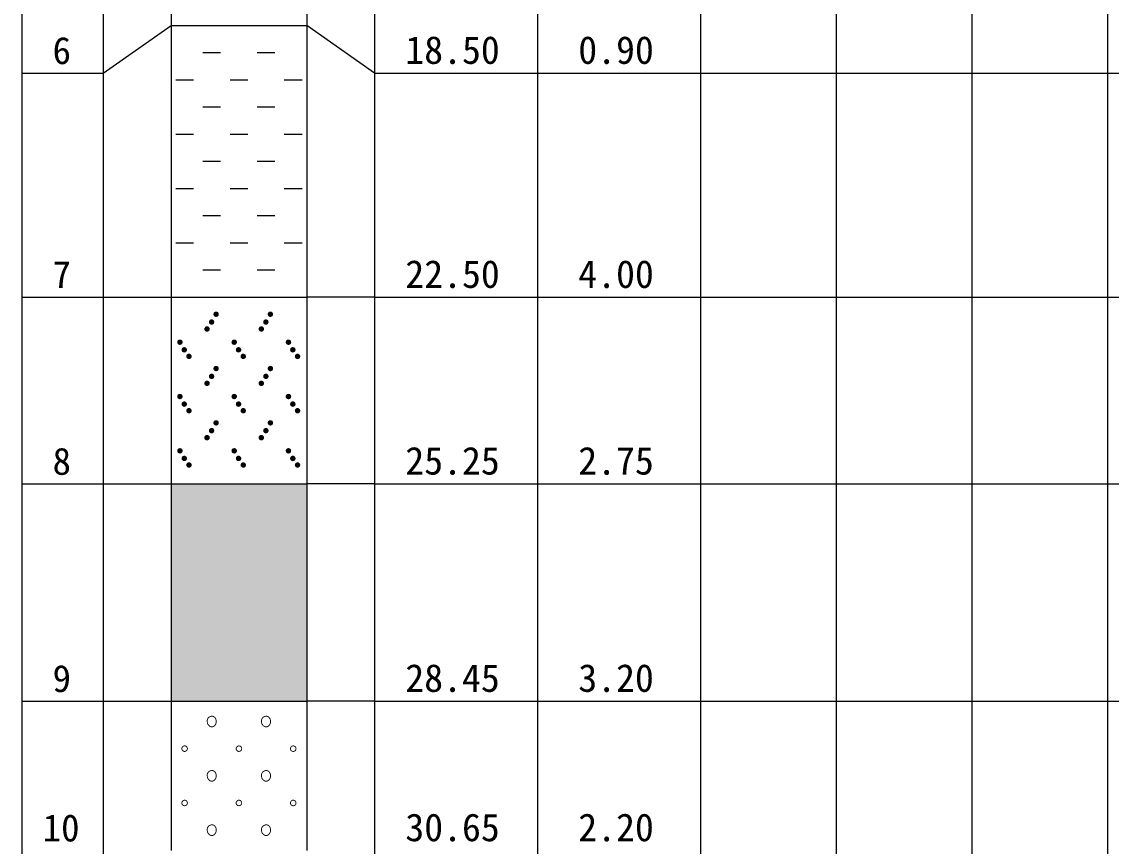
# Model space of a CAD drawing. Header units: inches. Extents: x -27 to 109, y -724 to 26.
# Drawn here: x 15.88 to 31.94, y -29.69 to -17.55 of the extents above; entities that cross this region are included whole.
import ezdxf

# ---------------------------------------------------------------- set-up
doc = ezdxf.new("R2010")
doc.units = ezdxf.units.IN
doc.header["$MEASUREMENT"] = 0
doc.layers.get('0').update_dxf_attribs({"lineweight": 0})
doc.styles.add('宋体', font='')
doc.styles.get('宋体').set_extended_font_data('宋体')

# ---------------------------------------------------------------- blocks, each defined once
blk = doc.blocks.new('lr_block_6')
at = {"color": 7, "const_width": 0.02}
for points in [[(18.548, -18.004), (18.815, -18.004)], [(19.348, -18.004), (19.615, -18.004)], [(18.415, -18.404), (18.148, -18.404)], [(19.215, -18.404), (18.948, -18.404)], [(20.015, -18.404), (19.748, -18.404)], [(18.548, -18.804), (18.815, -18.804)], [(19.348, -18.804), (19.615, -18.804)], [(18.415, -19.204), (18.148, -19.204)], [(19.215, -19.204), (18.948, -19.204)], [(20.015, -19.204), (19.748, -19.204)], [(18.548, -19.604), (18.815, -19.604)], [(19.348, -19.604), (19.615, -19.604)], [(18.415, -20.004), (18.148, -20.004)], [(19.215, -20.004), (18.948, -20.004)], [(20.015, -20.004), (19.748, -20.004)], [(18.548, -20.404), (18.815, -20.404)], [(19.348, -20.404), (19.615, -20.404)], [(18.415, -20.804), (18.148, -20.804)], [(19.215, -20.804), (18.948, -20.804)], [(20.015, -20.804), (19.748, -20.804)], [(18.548, -21.204), (18.815, -21.204)], [(19.348, -21.204), (19.615, -21.204)]]:
    blk.add_lwpolyline(points, dxfattribs=at)
blk = doc.blocks.new('lr_block_7')
at = {"true_color": 0x000000}
for points in [[(18.784, -21.865), (18.785, -21.855), (18.784, -21.844), (18.78, -21.835), (18.774, -21.826), (18.765, -21.82), (18.756, -21.816), (18.745, -21.815), (18.735, -21.816), (18.725, -21.82), (18.717, -21.826), (18.711, -21.835), (18.707, -21.844), (18.705, -21.855), (18.707, -21.865), (18.711, -21.875), (18.717, -21.883), (18.725, -21.889), (18.735, -21.893), (18.745, -21.895), (18.756, -21.893), (18.765, -21.889), (18.774, -21.883), (18.78, -21.875)], [(19.584, -21.865), (19.585, -21.855), (19.584, -21.844), (19.58, -21.835), (19.574, -21.826), (19.565, -21.82), (19.556, -21.816), (19.545, -21.815), (19.535, -21.816), (19.525, -21.82), (19.517, -21.826), (19.511, -21.835), (19.507, -21.844), (19.505, -21.855), (19.507, -21.865), (19.511, -21.875), (19.517, -21.883), (19.525, -21.889), (19.535, -21.893), (19.545, -21.895), (19.556, -21.893), (19.565, -21.889), (19.574, -21.883), (19.58, -21.875)], [(18.717, -21.98), (18.719, -21.97), (18.717, -21.959), (18.713, -21.95), (18.707, -21.941), (18.699, -21.935), (18.689, -21.931), (18.679, -21.93), (18.668, -21.931), (18.659, -21.935), (18.65, -21.941), (18.644, -21.95), (18.64, -21.959), (18.639, -21.97), (18.64, -21.98), (18.644, -21.99), (18.65, -21.998), (18.659, -22.004), (18.668, -22.008), (18.679, -22.01), (18.689, -22.008), (18.699, -22.004), (18.707, -21.998), (18.713, -21.99)], [(19.517, -21.98), (19.519, -21.97), (19.517, -21.959), (19.513, -21.95), (19.507, -21.941), (19.499, -21.935), (19.489, -21.931), (19.479, -21.93), (19.468, -21.931), (19.459, -21.935), (19.45, -21.941), (19.444, -21.95), (19.44, -21.959), (19.439, -21.97), (19.44, -21.98), (19.444, -21.99), (19.45, -21.998), (19.459, -22.004), (19.468, -22.008), (19.479, -22.01), (19.489, -22.008), (19.499, -22.004), (19.507, -21.998), (19.513, -21.99)], [(18.651, -22.083), (18.652, -22.073), (18.651, -22.062), (18.647, -22.053), (18.64, -22.044), (18.632, -22.038), (18.622, -22.034), (18.612, -22.033), (18.602, -22.034), (18.592, -22.038), (18.584, -22.044), (18.577, -22.053), (18.573, -22.062), (18.572, -22.073), (18.573, -22.083), (18.577, -22.093), (18.584, -22.101), (18.592, -22.107), (18.602, -22.111), (18.612, -22.113), (18.622, -22.111), (18.632, -22.107), (18.64, -22.101), (18.647, -22.093)], [(19.451, -22.083), (19.452, -22.073), (19.451, -22.062), (19.447, -22.053), (19.44, -22.044), (19.432, -22.038), (19.422, -22.034), (19.412, -22.033), (19.402, -22.034), (19.392, -22.038), (19.384, -22.044), (19.377, -22.053), (19.373, -22.062), (19.372, -22.073), (19.373, -22.083), (19.377, -22.093), (19.384, -22.101), (19.392, -22.107), (19.402, -22.111), (19.412, -22.113), (19.422, -22.111), (19.432, -22.107), (19.44, -22.101), (19.447, -22.093)], [(18.251, -22.277), (18.252, -22.267), (18.251, -22.256), (18.247, -22.247), (18.24, -22.238), (18.232, -22.232), (18.222, -22.228), (18.212, -22.227), (18.202, -22.228), (18.192, -22.232), (18.184, -22.238), (18.177, -22.247), (18.173, -22.256), (18.172, -22.267), (18.173, -22.277), (18.177, -22.287), (18.184, -22.295), (18.192, -22.301), (18.202, -22.305), (18.212, -22.307), (18.222, -22.305), (18.232, -22.301), (18.24, -22.295), (18.247, -22.287)], [(19.051, -22.277), (19.052, -22.267), (19.051, -22.256), (19.047, -22.247), (19.04, -22.238), (19.032, -22.232), (19.022, -22.228), (19.012, -22.227), (19.002, -22.228), (18.992, -22.232), (18.984, -22.238), (18.977, -22.247), (18.973, -22.256), (18.972, -22.267), (18.973, -22.277), (18.977, -22.287), (18.984, -22.295), (18.992, -22.301), (19.002, -22.305), (19.012, -22.307), (19.022, -22.305), (19.032, -22.301), (19.04, -22.295), (19.047, -22.287)], [(19.851, -22.277), (19.852, -22.267), (19.851, -22.256), (19.847, -22.247), (19.84, -22.238), (19.832, -22.232), (19.822, -22.228), (19.812, -22.227), (19.802, -22.228), (19.792, -22.232), (19.784, -22.238), (19.777, -22.247), (19.773, -22.256), (19.772, -22.267), (19.773, -22.277), (19.777, -22.287), (19.784, -22.295), (19.792, -22.301), (19.802, -22.305), (19.812, -22.307), (19.822, -22.305), (19.832, -22.301), (19.84, -22.295), (19.847, -22.287)], [(18.315, -22.389), (18.316, -22.379), (18.315, -22.368), (18.311, -22.359), (18.304, -22.35), (18.296, -22.344), (18.286, -22.34), (18.276, -22.339), (18.266, -22.34), (18.256, -22.344), (18.248, -22.35), (18.241, -22.359), (18.237, -22.368), (18.236, -22.379), (18.237, -22.389), (18.241, -22.399), (18.248, -22.407), (18.256, -22.413), (18.266, -22.417), (18.276, -22.419), (18.286, -22.417), (18.296, -22.413), (18.304, -22.407), (18.311, -22.399)], [(18.384, -22.486), (18.385, -22.476), (18.384, -22.465), (18.38, -22.456), (18.374, -22.448), (18.365, -22.441), (18.356, -22.437), (18.345, -22.436), (18.335, -22.437), (18.325, -22.441), (18.317, -22.448), (18.311, -22.456), (18.307, -22.465), (18.305, -22.476), (18.307, -22.486), (18.311, -22.496), (18.317, -22.504), (18.325, -22.51), (18.335, -22.514), (18.345, -22.516), (18.356, -22.514), (18.365, -22.51), (18.374, -22.504), (18.38, -22.496)], [(19.115, -22.389), (19.116, -22.379), (19.115, -22.368), (19.111, -22.359), (19.104, -22.35), (19.096, -22.344), (19.086, -22.34), (19.076, -22.339), (19.066, -22.34), (19.056, -22.344), (19.048, -22.35), (19.041, -22.359), (19.037, -22.368), (19.036, -22.379), (19.037, -22.389), (19.041, -22.399), (19.048, -22.407), (19.056, -22.413), (19.066, -22.417), (19.076, -22.419), (19.086, -22.417), (19.096, -22.413), (19.104, -22.407), (19.111, -22.399)], [(19.184, -22.486), (19.185, -22.476), (19.184, -22.465), (19.18, -22.456), (19.174, -22.448), (19.165, -22.441), (19.156, -22.437), (19.145, -22.436), (19.135, -22.437), (19.125, -22.441), (19.117, -22.448), (19.111, -22.456), (19.107, -22.465), (19.105, -22.476), (19.107, -22.486), (19.111, -22.496), (19.117, -22.504), (19.125, -22.51), (19.135, -22.514), (19.145, -22.516), (19.156, -22.514), (19.165, -22.51), (19.174, -22.504), (19.18, -22.496)], [(19.915, -22.389), (19.916, -22.379), (19.915, -22.368), (19.911, -22.359), (19.904, -22.35), (19.896, -22.344), (19.886, -22.34), (19.876, -22.339), (19.866, -22.34), (19.856, -22.344), (19.848, -22.35), (19.841, -22.359), (19.837, -22.368), (19.836, -22.379), (19.837, -22.389), (19.841, -22.399), (19.848, -22.407), (19.856, -22.413), (19.866, -22.417), (19.876, -22.419), (19.886, -22.417), (19.896, -22.413), (19.904, -22.407), (19.911, -22.399)], [(19.984, -22.486), (19.985, -22.476), (19.984, -22.465), (19.98, -22.456), (19.974, -22.448), (19.965, -22.441), (19.956, -22.437), (19.945, -22.436), (19.935, -22.437), (19.925, -22.441), (19.917, -22.448), (19.911, -22.456), (19.907, -22.465), (19.905, -22.476), (19.907, -22.486), (19.911, -22.496), (19.917, -22.504), (19.925, -22.51), (19.935, -22.514), (19.945, -22.516), (19.956, -22.514), (19.965, -22.51), (19.974, -22.504), (19.98, -22.496)], [(18.784, -22.665), (18.785, -22.655), (18.784, -22.644), (18.78, -22.635), (18.774, -22.626), (18.765, -22.62), (18.756, -22.616), (18.745, -22.615), (18.735, -22.616), (18.725, -22.62), (18.717, -22.626), (18.711, -22.635), (18.707, -22.644), (18.705, -22.655), (18.707, -22.665), (18.711, -22.675), (18.717, -22.683), (18.725, -22.689), (18.735, -22.693), (18.745, -22.695), (18.756, -22.693), (18.765, -22.689), (18.774, -22.683), (18.78, -22.675)], [(19.584, -22.665), (19.585, -22.655), (19.584, -22.644), (19.58, -22.635), (19.574, -22.626), (19.565, -22.62), (19.556, -22.616), (19.545, -22.615), (19.535, -22.616), (19.525, -22.62), (19.517, -22.626), (19.511, -22.635), (19.507, -22.644), (19.505, -22.655), (19.507, -22.665), (19.511, -22.675), (19.517, -22.683), (19.525, -22.689), (19.535, -22.693), (19.545, -22.695), (19.556, -22.693), (19.565, -22.689), (19.574, -22.683), (19.58, -22.675)], [(18.717, -22.78), (18.719, -22.77), (18.717, -22.759), (18.713, -22.75), (18.707, -22.741), (18.699, -22.735), (18.689, -22.731), (18.679, -22.73), (18.668, -22.731), (18.659, -22.735), (18.65, -22.741), (18.644, -22.75), (18.64, -22.759), (18.639, -22.77), (18.64, -22.78), (18.644, -22.79), (18.65, -22.798), (18.659, -22.804), (18.668, -22.808), (18.679, -22.81), (18.689, -22.808), (18.699, -22.804), (18.707, -22.798), (18.713, -22.79)], [(19.517, -22.78), (19.519, -22.77), (19.517, -22.759), (19.513, -22.75), (19.507, -22.741), (19.499, -22.735), (19.489, -22.731), (19.479, -22.73), (19.468, -22.731), (19.459, -22.735), (19.45, -22.741), (19.444, -22.75), (19.44, -22.759), (19.439, -22.77), (19.44, -22.78), (19.444, -22.79), (19.45, -22.798), (19.459, -22.804), (19.468, -22.808), (19.479, -22.81), (19.489, -22.808), (19.499, -22.804), (19.507, -22.798), (19.513, -22.79)], [(18.651, -22.883), (18.652, -22.873), (18.651, -22.862), (18.647, -22.853), (18.64, -22.844), (18.632, -22.838), (18.622, -22.834), (18.612, -22.833), (18.602, -22.834), (18.592, -22.838), (18.584, -22.844), (18.577, -22.853), (18.573, -22.862), (18.572, -22.873), (18.573, -22.883), (18.577, -22.893), (18.584, -22.901), (18.592, -22.907), (18.602, -22.911), (18.612, -22.913), (18.622, -22.911), (18.632, -22.907), (18.64, -22.901), (18.647, -22.893)], [(19.451, -22.883), (19.452, -22.873), (19.451, -22.862), (19.447, -22.853), (19.44, -22.844), (19.432, -22.838), (19.422, -22.834), (19.412, -22.833), (19.402, -22.834), (19.392, -22.838), (19.384, -22.844), (19.377, -22.853), (19.373, -22.862), (19.372, -22.873), (19.373, -22.883), (19.377, -22.893), (19.384, -22.901), (19.392, -22.907), (19.402, -22.911), (19.412, -22.913), (19.422, -22.911), (19.432, -22.907), (19.44, -22.901), (19.447, -22.893)], [(18.251, -23.077), (18.252, -23.067), (18.251, -23.056), (18.247, -23.047), (18.24, -23.038), (18.232, -23.032), (18.222, -23.028), (18.212, -23.027), (18.202, -23.028), (18.192, -23.032), (18.184, -23.038), (18.177, -23.047), (18.173, -23.056), (18.172, -23.067), (18.173, -23.077), (18.177, -23.087), (18.184, -23.095), (18.192, -23.101), (18.202, -23.105), (18.212, -23.107), (18.222, -23.105), (18.232, -23.101), (18.24, -23.095), (18.247, -23.087)], [(19.051, -23.077), (19.052, -23.067), (19.051, -23.056), (19.047, -23.047), (19.04, -23.038), (19.032, -23.032), (19.022, -23.028), (19.012, -23.027), (19.002, -23.028), (18.992, -23.032), (18.984, -23.038), (18.977, -23.047), (18.973, -23.056), (18.972, -23.067), (18.973, -23.077), (18.977, -23.087), (18.984, -23.095), (18.992, -23.101), (19.002, -23.105), (19.012, -23.107), (19.022, -23.105), (19.032, -23.101), (19.04, -23.095), (19.047, -23.087)], [(19.851, -23.077), (19.852, -23.067), (19.851, -23.056), (19.847, -23.047), (19.84, -23.038), (19.832, -23.032), (19.822, -23.028), (19.812, -23.027), (19.802, -23.028), (19.792, -23.032), (19.784, -23.038), (19.777, -23.047), (19.773, -23.056), (19.772, -23.067), (19.773, -23.077), (19.777, -23.087), (19.784, -23.095), (19.792, -23.101), (19.802, -23.105), (19.812, -23.107), (19.822, -23.105), (19.832, -23.101), (19.84, -23.095), (19.847, -23.087)], [(18.315, -23.189), (18.316, -23.179), (18.315, -23.168), (18.311, -23.159), (18.304, -23.15), (18.296, -23.144), (18.286, -23.14), (18.276, -23.139), (18.266, -23.14), (18.256, -23.144), (18.248, -23.15), (18.241, -23.159), (18.237, -23.168), (18.236, -23.179), (18.237, -23.189), (18.241, -23.199), (18.248, -23.207), (18.256, -23.213), (18.266, -23.217), (18.276, -23.219), (18.286, -23.217), (18.296, -23.213), (18.304, -23.207), (18.311, -23.199)], [(18.384, -23.286), (18.385, -23.276), (18.384, -23.265), (18.38, -23.256), (18.374, -23.248), (18.365, -23.241), (18.356, -23.237), (18.345, -23.236), (18.335, -23.237), (18.325, -23.241), (18.317, -23.248), (18.311, -23.256), (18.307, -23.265), (18.305, -23.276), (18.307, -23.286), (18.311, -23.296), (18.317, -23.304), (18.325, -23.31), (18.335, -23.314), (18.345, -23.316), (18.356, -23.314), (18.365, -23.31), (18.374, -23.304), (18.38, -23.296)], [(19.115, -23.189), (19.116, -23.179), (19.115, -23.168), (19.111, -23.159), (19.104, -23.15), (19.096, -23.144), (19.086, -23.14), (19.076, -23.139), (19.066, -23.14), (19.056, -23.144), (19.048, -23.15), (19.041, -23.159), (19.037, -23.168), (19.036, -23.179), (19.037, -23.189), (19.041, -23.199), (19.048, -23.207), (19.056, -23.213), (19.066, -23.217), (19.076, -23.219), (19.086, -23.217), (19.096, -23.213), (19.104, -23.207), (19.111, -23.199)], [(19.184, -23.286), (19.185, -23.276), (19.184, -23.265), (19.18, -23.256), (19.174, -23.248), (19.165, -23.241), (19.156, -23.237), (19.145, -23.236), (19.135, -23.237), (19.125, -23.241), (19.117, -23.248), (19.111, -23.256), (19.107, -23.265), (19.105, -23.276), (19.107, -23.286), (19.111, -23.296), (19.117, -23.304), (19.125, -23.31), (19.135, -23.314), (19.145, -23.316), (19.156, -23.314), (19.165, -23.31), (19.174, -23.304), (19.18, -23.296)], [(19.915, -23.189), (19.916, -23.179), (19.915, -23.168), (19.911, -23.159), (19.904, -23.15), (19.896, -23.144), (19.886, -23.14), (19.876, -23.139), (19.866, -23.14), (19.856, -23.144), (19.848, -23.15), (19.841, -23.159), (19.837, -23.168), (19.836, -23.179), (19.837, -23.189), (19.841, -23.199), (19.848, -23.207), (19.856, -23.213), (19.866, -23.217), (19.876, -23.219), (19.886, -23.217), (19.896, -23.213), (19.904, -23.207), (19.911, -23.199)], [(19.984, -23.286), (19.985, -23.276), (19.984, -23.265), (19.98, -23.256), (19.974, -23.248), (19.965, -23.241), (19.956, -23.237), (19.945, -23.236), (19.935, -23.237), (19.925, -23.241), (19.917, -23.248), (19.911, -23.256), (19.907, -23.265), (19.905, -23.276), (19.907, -23.286), (19.911, -23.296), (19.917, -23.304), (19.925, -23.31), (19.935, -23.314), (19.945, -23.316), (19.956, -23.314), (19.965, -23.31), (19.974, -23.304), (19.98, -23.296)], [(18.784, -23.465), (18.785, -23.455), (18.784, -23.444), (18.78, -23.435), (18.774, -23.426), (18.765, -23.42), (18.756, -23.416), (18.745, -23.415), (18.735, -23.416), (18.725, -23.42), (18.717, -23.426), (18.711, -23.435), (18.707, -23.444), (18.705, -23.455), (18.707, -23.465), (18.711, -23.475), (18.717, -23.483), (18.725, -23.489), (18.735, -23.493), (18.745, -23.495), (18.756, -23.493), (18.765, -23.489), (18.774, -23.483), (18.78, -23.475)], [(19.584, -23.465), (19.585, -23.455), (19.584, -23.444), (19.58, -23.435), (19.574, -23.426), (19.565, -23.42), (19.556, -23.416), (19.545, -23.415), (19.535, -23.416), (19.525, -23.42), (19.517, -23.426), (19.511, -23.435), (19.507, -23.444), (19.505, -23.455), (19.507, -23.465), (19.511, -23.475), (19.517, -23.483), (19.525, -23.489), (19.535, -23.493), (19.545, -23.495), (19.556, -23.493), (19.565, -23.489), (19.574, -23.483), (19.58, -23.475)], [(18.717, -23.58), (18.719, -23.57), (18.717, -23.559), (18.713, -23.55), (18.707, -23.541), (18.699, -23.535), (18.689, -23.531), (18.679, -23.53), (18.668, -23.531), (18.659, -23.535), (18.65, -23.541), (18.644, -23.55), (18.64, -23.559), (18.639, -23.57), (18.64, -23.58), (18.644, -23.59), (18.65, -23.598), (18.659, -23.604), (18.668, -23.608), (18.679, -23.61), (18.689, -23.608), (18.699, -23.604), (18.707, -23.598), (18.713, -23.59)], [(19.517, -23.58), (19.519, -23.57), (19.517, -23.559), (19.513, -23.55), (19.507, -23.541), (19.499, -23.535), (19.489, -23.531), (19.479, -23.53), (19.468, -23.531), (19.459, -23.535), (19.45, -23.541), (19.444, -23.55), (19.44, -23.559), (19.439, -23.57), (19.44, -23.58), (19.444, -23.59), (19.45, -23.598), (19.459, -23.604), (19.468, -23.608), (19.479, -23.61), (19.489, -23.608), (19.499, -23.604), (19.507, -23.598), (19.513, -23.59)], [(18.651, -23.683), (18.652, -23.673), (18.651, -23.662), (18.647, -23.653), (18.64, -23.644), (18.632, -23.638), (18.622, -23.634), (18.612, -23.633), (18.602, -23.634), (18.592, -23.638), (18.584, -23.644), (18.577, -23.653), (18.573, -23.662), (18.572, -23.673), (18.573, -23.683), (18.577, -23.693), (18.584, -23.701), (18.592, -23.707), (18.602, -23.711), (18.612, -23.713), (18.622, -23.711), (18.632, -23.707), (18.64, -23.701), (18.647, -23.693)], [(19.451, -23.683), (19.452, -23.673), (19.451, -23.662), (19.447, -23.653), (19.44, -23.644), (19.432, -23.638), (19.422, -23.634), (19.412, -23.633), (19.402, -23.634), (19.392, -23.638), (19.384, -23.644), (19.377, -23.653), (19.373, -23.662), (19.372, -23.673), (19.373, -23.683), (19.377, -23.693), (19.384, -23.701), (19.392, -23.707), (19.402, -23.711), (19.412, -23.713), (19.422, -23.711), (19.432, -23.707), (19.44, -23.701), (19.447, -23.693)], [(18.251, -23.877), (18.252, -23.867), (18.251, -23.856), (18.247, -23.847), (18.24, -23.838), (18.232, -23.832), (18.222, -23.828), (18.212, -23.827), (18.202, -23.828), (18.192, -23.832), (18.184, -23.838), (18.177, -23.847), (18.173, -23.856), (18.172, -23.867), (18.173, -23.877), (18.177, -23.887), (18.184, -23.895), (18.192, -23.901), (18.202, -23.905), (18.212, -23.907), (18.222, -23.905), (18.232, -23.901), (18.24, -23.895), (18.247, -23.887)], [(19.051, -23.877), (19.052, -23.867), (19.051, -23.856), (19.047, -23.847), (19.04, -23.838), (19.032, -23.832), (19.022, -23.828), (19.012, -23.827), (19.002, -23.828), (18.992, -23.832), (18.984, -23.838), (18.977, -23.847), (18.973, -23.856), (18.972, -23.867), (18.973, -23.877), (18.977, -23.887), (18.984, -23.895), (18.992, -23.901), (19.002, -23.905), (19.012, -23.907), (19.022, -23.905), (19.032, -23.901), (19.04, -23.895), (19.047, -23.887)], [(19.851, -23.877), (19.852, -23.867), (19.851, -23.856), (19.847, -23.847), (19.84, -23.838), (19.832, -23.832), (19.822, -23.828), (19.812, -23.827), (19.802, -23.828), (19.792, -23.832), (19.784, -23.838), (19.777, -23.847), (19.773, -23.856), (19.772, -23.867), (19.773, -23.877), (19.777, -23.887), (19.784, -23.895), (19.792, -23.901), (19.802, -23.905), (19.812, -23.907), (19.822, -23.905), (19.832, -23.901), (19.84, -23.895), (19.847, -23.887)], [(18.315, -23.989), (18.316, -23.979), (18.315, -23.968), (18.311, -23.959), (18.304, -23.95), (18.296, -23.944), (18.286, -23.94), (18.276, -23.939), (18.266, -23.94), (18.256, -23.944), (18.248, -23.95), (18.241, -23.959), (18.237, -23.968), (18.236, -23.979), (18.237, -23.989), (18.241, -23.999), (18.248, -24.007), (18.256, -24.013), (18.266, -24.017), (18.276, -24.019), (18.286, -24.017), (18.296, -24.013), (18.304, -24.007), (18.311, -23.999)], [(18.384, -24.086), (18.385, -24.076), (18.384, -24.065), (18.38, -24.056), (18.374, -24.048), (18.365, -24.041), (18.356, -24.037), (18.345, -24.036), (18.335, -24.037), (18.325, -24.041), (18.317, -24.048), (18.311, -24.056), (18.307, -24.065), (18.305, -24.076), (18.307, -24.086), (18.311, -24.096), (18.317, -24.104), (18.325, -24.11), (18.335, -24.114), (18.345, -24.116), (18.356, -24.114), (18.365, -24.11), (18.374, -24.104), (18.38, -24.096)], [(19.115, -23.989), (19.116, -23.979), (19.115, -23.968), (19.111, -23.959), (19.104, -23.95), (19.096, -23.944), (19.086, -23.94), (19.076, -23.939), (19.066, -23.94), (19.056, -23.944), (19.048, -23.95), (19.041, -23.959), (19.037, -23.968), (19.036, -23.979), (19.037, -23.989), (19.041, -23.999), (19.048, -24.007), (19.056, -24.013), (19.066, -24.017), (19.076, -24.019), (19.086, -24.017), (19.096, -24.013), (19.104, -24.007), (19.111, -23.999)], [(19.184, -24.086), (19.185, -24.076), (19.184, -24.065), (19.18, -24.056), (19.174, -24.048), (19.165, -24.041), (19.156, -24.037), (19.145, -24.036), (19.135, -24.037), (19.125, -24.041), (19.117, -24.048), (19.111, -24.056), (19.107, -24.065), (19.105, -24.076), (19.107, -24.086), (19.111, -24.096), (19.117, -24.104), (19.125, -24.11), (19.135, -24.114), (19.145, -24.116), (19.156, -24.114), (19.165, -24.11), (19.174, -24.104), (19.18, -24.096)], [(19.915, -23.989), (19.916, -23.979), (19.915, -23.968), (19.911, -23.959), (19.904, -23.95), (19.896, -23.944), (19.886, -23.94), (19.876, -23.939), (19.866, -23.94), (19.856, -23.944), (19.848, -23.95), (19.841, -23.959), (19.837, -23.968), (19.836, -23.979), (19.837, -23.989), (19.841, -23.999), (19.848, -24.007), (19.856, -24.013), (19.866, -24.017), (19.876, -24.019), (19.886, -24.017), (19.896, -24.013), (19.904, -24.007), (19.911, -23.999)], [(19.984, -24.086), (19.985, -24.076), (19.984, -24.065), (19.98, -24.056), (19.974, -24.048), (19.965, -24.041), (19.956, -24.037), (19.945, -24.036), (19.935, -24.037), (19.925, -24.041), (19.917, -24.048), (19.911, -24.056), (19.907, -24.065), (19.905, -24.076), (19.907, -24.086), (19.911, -24.096), (19.917, -24.104), (19.925, -24.11), (19.935, -24.114), (19.945, -24.116), (19.956, -24.114), (19.965, -24.11), (19.974, -24.104), (19.98, -24.096)]]:
    blk.add_hatch(color=18, dxfattribs=at).paths.add_polyline_path(points, flags=17)
blk = doc.blocks.new('lr_block_8')
at = {"color": 7, "const_width": 0.0133}
for points in [[(18.748, -27.854), (18.746, -27.837), (18.742, -27.819), (18.735, -27.806), (18.726, -27.793), (18.711, -27.781), (18.682, -27.773), (18.658, -27.781), (18.641, -27.79), (18.629, -27.802), (18.618, -27.819), (18.614, -27.837), (18.615, -27.854), (18.616, -27.871), (18.621, -27.889), (18.631, -27.905), (18.652, -27.925), (18.672, -27.933), (18.692, -27.933), (18.699, -27.931), (18.717, -27.922), (18.732, -27.905), (18.742, -27.887), (18.746, -27.871), (18.748, -27.854)], [(19.548, -27.854), (19.546, -27.837), (19.542, -27.819), (19.535, -27.806), (19.526, -27.793), (19.511, -27.781), (19.482, -27.773), (19.458, -27.781), (19.441, -27.79), (19.429, -27.802), (19.418, -27.819), (19.414, -27.837), (19.415, -27.854), (19.416, -27.871), (19.421, -27.889), (19.431, -27.905), (19.452, -27.925), (19.472, -27.933), (19.492, -27.933), (19.499, -27.931), (19.517, -27.922), (19.532, -27.905), (19.542, -27.887), (19.546, -27.871), (19.548, -27.854)], [(18.323, -28.254), (18.321, -28.243), (18.317, -28.233), (18.311, -28.225), (18.302, -28.218), (18.292, -28.214), (18.282, -28.213), (18.271, -28.214), (18.261, -28.218), (18.253, -28.225), (18.246, -28.233), (18.242, -28.243), (18.241, -28.254), (18.242, -28.264), (18.246, -28.274), (18.253, -28.283), (18.261, -28.289), (18.271, -28.293), (18.282, -28.295), (18.292, -28.293), (18.302, -28.289), (18.311, -28.283), (18.317, -28.274), (18.321, -28.264), (18.323, -28.254)], [(19.123, -28.254), (19.121, -28.243), (19.117, -28.233), (19.111, -28.225), (19.102, -28.218), (19.092, -28.214), (19.082, -28.213), (19.071, -28.214), (19.061, -28.218), (19.053, -28.225), (19.046, -28.233), (19.042, -28.243), (19.041, -28.254), (19.042, -28.264), (19.046, -28.274), (19.053, -28.283), (19.061, -28.289), (19.071, -28.293), (19.082, -28.295), (19.092, -28.293), (19.102, -28.289), (19.111, -28.283), (19.117, -28.274), (19.121, -28.264), (19.123, -28.254)], [(19.923, -28.254), (19.921, -28.243), (19.917, -28.233), (19.911, -28.225), (19.902, -28.218), (19.892, -28.214), (19.882, -28.213), (19.871, -28.214), (19.861, -28.218), (19.853, -28.225), (19.846, -28.233), (19.842, -28.243), (19.841, -28.254), (19.842, -28.264), (19.846, -28.274), (19.853, -28.283), (19.861, -28.289), (19.871, -28.293), (19.882, -28.295), (19.892, -28.293), (19.902, -28.289), (19.911, -28.283), (19.917, -28.274), (19.921, -28.264), (19.923, -28.254)], [(18.748, -28.654), (18.746, -28.637), (18.742, -28.619), (18.735, -28.606), (18.726, -28.593), (18.711, -28.581), (18.682, -28.573), (18.658, -28.581), (18.641, -28.59), (18.629, -28.602), (18.618, -28.619), (18.614, -28.637), (18.615, -28.654), (18.616, -28.671), (18.621, -28.689), (18.631, -28.705), (18.652, -28.725), (18.672, -28.733), (18.692, -28.733), (18.699, -28.731), (18.717, -28.722), (18.732, -28.705), (18.742, -28.687), (18.746, -28.671), (18.748, -28.654)], [(19.548, -28.654), (19.546, -28.637), (19.542, -28.619), (19.535, -28.606), (19.526, -28.593), (19.511, -28.581), (19.482, -28.573), (19.458, -28.581), (19.441, -28.59), (19.429, -28.602), (19.418, -28.619), (19.414, -28.637), (19.415, -28.654), (19.416, -28.671), (19.421, -28.689), (19.431, -28.705), (19.452, -28.725), (19.472, -28.733), (19.492, -28.733), (19.499, -28.731), (19.517, -28.722), (19.532, -28.705), (19.542, -28.687), (19.546, -28.671), (19.548, -28.654)], [(18.323, -29.054), (18.321, -29.043), (18.317, -29.033), (18.311, -29.025), (18.302, -29.018), (18.292, -29.014), (18.282, -29.013), (18.271, -29.014), (18.261, -29.018), (18.253, -29.025), (18.246, -29.033), (18.242, -29.043), (18.241, -29.054), (18.242, -29.064), (18.246, -29.074), (18.253, -29.083), (18.261, -29.089), (18.271, -29.093), (18.282, -29.095), (18.292, -29.093), (18.302, -29.089), (18.311, -29.083), (18.317, -29.074), (18.321, -29.064), (18.323, -29.054)], [(19.123, -29.054), (19.121, -29.043), (19.117, -29.033), (19.111, -29.025), (19.102, -29.018), (19.092, -29.014), (19.082, -29.013), (19.071, -29.014), (19.061, -29.018), (19.053, -29.025), (19.046, -29.033), (19.042, -29.043), (19.041, -29.054), (19.042, -29.064), (19.046, -29.074), (19.053, -29.083), (19.061, -29.089), (19.071, -29.093), (19.082, -29.095), (19.092, -29.093), (19.102, -29.089), (19.111, -29.083), (19.117, -29.074), (19.121, -29.064), (19.123, -29.054)], [(19.923, -29.054), (19.921, -29.043), (19.917, -29.033), (19.911, -29.025), (19.902, -29.018), (19.892, -29.014), (19.882, -29.013), (19.871, -29.014), (19.861, -29.018), (19.853, -29.025), (19.846, -29.033), (19.842, -29.043), (19.841, -29.054), (19.842, -29.064), (19.846, -29.074), (19.853, -29.083), (19.861, -29.089), (19.871, -29.093), (19.882, -29.095), (19.892, -29.093), (19.902, -29.089), (19.911, -29.083), (19.917, -29.074), (19.921, -29.064), (19.923, -29.054)], [(18.748, -29.454), (18.746, -29.437), (18.742, -29.419), (18.735, -29.406), (18.726, -29.393), (18.711, -29.381), (18.682, -29.373), (18.658, -29.381), (18.641, -29.39), (18.629, -29.402), (18.618, -29.419), (18.614, -29.437), (18.615, -29.454), (18.616, -29.471), (18.621, -29.489), (18.631, -29.505), (18.652, -29.525), (18.672, -29.533), (18.692, -29.533), (18.699, -29.531), (18.717, -29.522), (18.732, -29.505), (18.742, -29.487), (18.746, -29.471), (18.748, -29.454)], [(19.548, -29.454), (19.546, -29.437), (19.542, -29.419), (19.535, -29.406), (19.526, -29.393), (19.511, -29.381), (19.482, -29.373), (19.458, -29.381), (19.441, -29.39), (19.429, -29.402), (19.418, -29.419), (19.414, -29.437), (19.415, -29.454), (19.416, -29.471), (19.421, -29.489), (19.431, -29.505), (19.452, -29.525), (19.472, -29.533), (19.492, -29.533), (19.499, -29.531), (19.517, -29.522), (19.532, -29.505), (19.542, -29.487), (19.546, -29.471), (19.548, -29.454)]]:
    blk.add_lwpolyline(points, dxfattribs=at)

msp = doc.modelspace()

# ---------------------------------------------------------------- hatches: boundary and pattern name
at = {"true_color": 0x000000}
msp.add_hatch(color=18, dxfattribs=at).paths.add_polyline_path([(18.082, -27.554), (20.082, -27.554), (20.082, -24.354), (18.082, -24.354)], flags=17)
h = msp.add_hatch()
h.set_pattern_fill('', color=256, style=0, pattern_type=0)
h.set_pattern_definition([])
h.paths.add_polyline_path([(18.082, -27.554), (20.082, -27.554), (20.082, -24.354), (18.082, -24.354)], flags=17)

# ---------------------------------------------------------------- linework, layer by layer
at = {"linetype": 'Continuous', "lineweight": 15}
for p, q in [((15.882, 0.896), (15.882, -693.554)), ((17.082, 0.896), (17.082, -693.554)), ((21.082, 0.896), (21.082, -693.554)), ((23.482, 0.896), (23.482, -693.554)), ((25.882, 0.896), (25.882, -693.554)), ((27.882, 0.896), (27.882, -693.554)), ((29.882, 0.896), (29.882, -693.554)), ((31.882, 0.896), (31.882, -693.554)), ((18.082, -16.704), (18.082, -17.604)), ((20.082, -16.704), (20.082, -17.604)), ((17.082, -18.304), (18.082, -17.604)), ((18.082, -17.604), (20.082, -17.604)), ((18.082, -17.604), (18.082, -21.604)), ((21.082, -18.304), (20.082, -17.604)), ((20.082, -17.604), (20.082, -21.604)), ((15.882, -18.304), (17.082, -18.304)), ((21.082, -18.304), (23.482, -18.304)), ((23.482, -18.304), (25.882, -18.304)), ((25.882, -18.304), (27.882, -18.304)), ((27.882, -18.304), (29.882, -18.304)), ((29.882, -18.304), (31.882, -18.304)), ((31.882, -18.304), (35.882, -18.304)), ((15.882, -21.604), (17.082, -21.604)), ((17.082, -21.604), (18.082, -21.604)), ((18.082, -21.604), (20.082, -21.604)), ((18.082, -21.604), (18.082, -24.354)), ((21.082, -21.604), (20.082, -21.604)), ((20.082, -21.604), (20.082, -24.354)), ((21.082, -21.604), (23.482, -21.604)), ((23.482, -21.604), (25.882, -21.604)), ((25.882, -21.604), (27.882, -21.604)), ((27.882, -21.604), (29.882, -21.604)), ((29.882, -21.604), (31.882, -21.604)), ((31.882, -21.604), (35.882, -21.604)), ((15.882, -24.354), (17.082, -24.354)), ((17.082, -24.354), (18.082, -24.354)), ((18.082, -24.354), (20.082, -24.354)), ((18.082, -24.354), (18.082, -27.554)), ((21.082, -24.354), (20.082, -24.354)), ((20.082, -24.354), (20.082, -27.554)), ((21.082, -24.354), (23.482, -24.354)), ((23.482, -24.354), (25.882, -24.354)), ((25.882, -24.354), (27.882, -24.354)), ((27.882, -24.354), (29.882, -24.354)), ((29.882, -24.354), (31.882, -24.354)), ((31.882, -24.354), (35.882, -24.354)), ((15.882, -27.554), (17.082, -27.554)), ((17.082, -27.554), (18.082, -27.554)), ((18.082, -27.554), (20.082, -27.554)), ((18.082, -27.554), (18.082, -29.754)), ((21.082, -27.554), (20.082, -27.554)), ((20.082, -27.554), (20.082, -29.754)), ((21.082, -27.554), (23.482, -27.554)), ((23.482, -27.554), (25.882, -27.554)), ((25.882, -27.554), (27.882, -27.554)), ((27.882, -27.554), (29.882, -27.554)), ((29.882, -27.554), (31.882, -27.554)), ((31.882, -27.554), (35.882, -27.554))]:
    msp.add_line(p, q, dxfattribs=at)

# ---------------------------------------------------------------- block references
at = {"color": 7}
for name in ['lr_block_6', 'lr_block_7', 'lr_block_8']:
    msp.add_blockref(name, (0, 0), dxfattribs=at)

# ---------------------------------------------------------------- texts
at = {"style": '宋体'}
for s, height, p in [('6', 0.4, (16.335, -18.17)), ('18.50', 0.4092, (21.534, -18.167)), ('0.90', 0.4092, (24.083, -18.167)), ('7', 0.4, (16.335, -21.47)), ('22.50', 0.4092, (21.534, -21.467)), ('4.00', 0.4092, (24.083, -21.467)), ('8', 0.4, (16.335, -24.22)), ('25.25', 0.4092, (21.534, -24.217)), ('2.75', 0.4092, (24.083, -24.217)), ('9', 0.4, (16.335, -27.42)), ('28.45', 0.4092, (21.534, -27.417)), ('3.20', 0.4092, (24.083, -27.417)), ('30.65', 0.4092, (21.534, -29.617)), ('2.20', 0.4092, (24.083, -29.617)), ('10', 0.4, (16.189, -29.62))]:
    msp.add_text(s, height=height, dxfattribs=at).set_placement(p)

doc.saveas('drawing.dxf')
